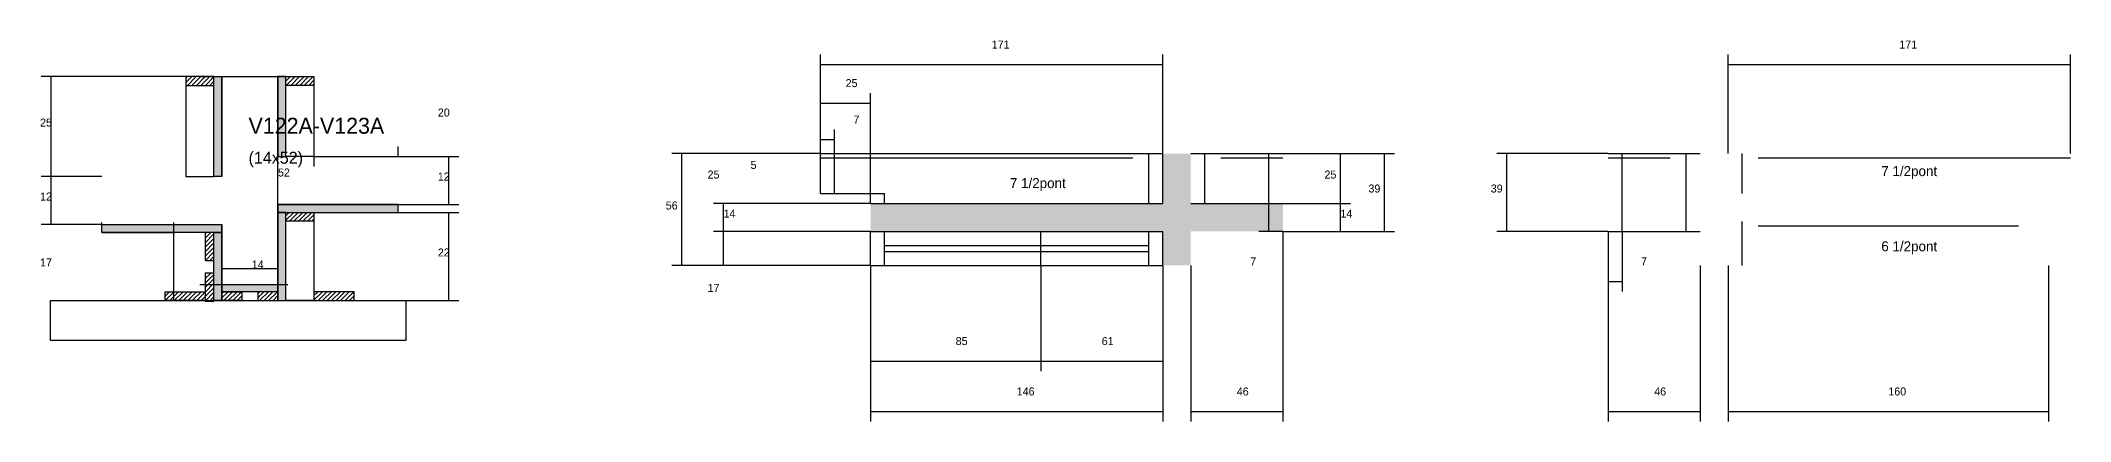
# Model space of a CAD drawing. Header units: metres. Extents: x 926 to 2807, y -5709 to -5516.
# Drawn here: x 1792 to 2807, y -5709 to -5518 of the extents above; entities that cross this region are included whole.
import ezdxf

# ---------------------------------------------------------------- set-up
doc = ezdxf.new("R2010")
doc.units = ezdxf.units.M
for name, color, linetype in [('COTA', 4, 'Continuous'), ('Cota Seção (2x)', 4, 'Continuous'), ('Hachura', 253, 'Continuous'), ('Madeira', 126, 'Continuous'), ('NOMENCLATURA', 7, 'Continuous'), ('Painéis', 200, 'Continuous'), ('SARR_2.2x7', 40, 'Continuous'), ('Texto Seção', 7, 'Continuous')]:
    doc.layers.add(name, color=color, linetype=linetype)

msp = doc.modelspace()

# ---------------------------------------------------------------- hatches: boundary and pattern name
at = {"layer": 'COTA'}
h = msp.add_hatch(dxfattribs=at)
h.set_pattern_fill('AR-CONC', scale=0.03)
h.paths.add_polyline_path([(2207, -5600), (2207, -5614), (2353, -5614), (2353, -5631), (2367, -5631), (2367, -5614), (2413, -5614), (2413, -5600), (2367, -5600), (2367, -5575), (2353, -5575), (2353, -5600)])
at = {"layer": 'Hachura'}
h = msp.add_hatch(dxfattribs=at)
h.set_pattern_fill('ANSI31', scale=0.5)
h.paths.add_polyline_path([(1878.8, -5540.9), (1878.8, -5536.5), (1878.8, -5536.5), (1864.8, -5536.5), (1864.8, -5536.5), (1864.8, -5540.9), (1864.8, -5540.9), (1878.8, -5540.9)])
h = msp.add_hatch(color=8, dxfattribs=at)
h.dxf.hatch_style = 1
h.paths.add_polyline_path([(1878.8, -5536.5), (1882.8, -5536.5), (1882.8, -5586.5), (1878.8, -5586.5)])
h = msp.add_hatch(color=8, dxfattribs=at)
h.dxf.hatch_style = 1
h.paths.add_polyline_path([(1914.8, -5536.5), (1910.8, -5536.5), (1910.8, -5536.5), (1910.8, -5576.5), (1910.8, -5576.5), (1914.8, -5576.5), (1914.8, -5576.5), (1914.8, -5536.5)])
h = msp.add_hatch(dxfattribs=at)
h.set_pattern_fill('ANSI31', scale=0.5)
h.paths.add_polyline_path([(1914.8, -5540.9), (1914.8, -5536.5), (1914.8, -5536.5), (1928.8, -5536.5), (1928.8, -5536.5), (1928.8, -5540.9), (1928.8, -5540.9), (1914.8, -5540.9)])
h = msp.add_hatch(color=8, dxfattribs=at)
h.dxf.hatch_style = 1
h.paths.add_polyline_path([(1970.8, -5604.5), (1970.8, -5600.5), (1970.8, -5600.5), (1910.8, -5600.5), (1910.8, -5600.5), (1910.8, -5604.5), (1910.8, -5604.5), (1970.8, -5604.5)])
h = msp.add_hatch(color=8, dxfattribs=at)
h.dxf.hatch_style = 1
h.paths.add_polyline_path([(1914.8, -5604.5), (1910.8, -5604.5), (1910.8, -5604.5), (1910.8, -5640.5), (1910.8, -5640.5), (1910.8, -5648.5), (1910.8, -5648.5), (1914.8, -5648.5), (1914.8, -5648.5), (1914.8, -5604.5)])
h = msp.add_hatch(dxfattribs=at)
h.set_pattern_fill('ANSI31', scale=0.5)
h.paths.add_polyline_path([(1914.8, -5608.9), (1914.8, -5604.5), (1914.8, -5604.5), (1928.8, -5604.5), (1928.8, -5604.5), (1928.8, -5608.9), (1928.8, -5608.9), (1914.8, -5608.9)])
h = msp.add_hatch(color=8, dxfattribs=at)
h.dxf.hatch_style = 1
h.paths.add_polyline_path([(1822.8, -5614.5), (1822.8, -5610.5), (1822.8, -5610.5), (1882.8, -5610.5), (1882.8, -5610.5), (1882.8, -5614.5), (1882.8, -5614.5), (1822.8, -5614.5)])
h = msp.add_hatch(dxfattribs=at)
h.set_pattern_fill('ANSI31', scale=0.5)
h.paths.add_polyline_path([(1874.4, -5628.5), (1878.8, -5628.5), (1878.8, -5628.5), (1878.8, -5614.5), (1878.8, -5614.5), (1874.4, -5614.5), (1874.4, -5614.5), (1874.4, -5628.5)])
h = msp.add_hatch(color=8, dxfattribs=at)
h.dxf.hatch_style = 1
h.paths.add_polyline_path([(1878.8, -5614.5), (1882.8, -5614.5), (1882.8, -5640.5), (1882.8, -5648.5), (1878.8, -5648.5)])
h = msp.add_hatch(dxfattribs=at)
h.set_pattern_fill('ANSI31', scale=0.5)
h.paths.add_polyline_path([(1874.4, -5648.8), (1878.8, -5648.8), (1878.8, -5648.8), (1878.8, -5634.8), (1878.8, -5634.8), (1874.4, -5634.8), (1874.4, -5634.8), (1874.4, -5648.8)])
h = msp.add_hatch(dxfattribs=at)
h.set_pattern_fill('ANSI31', scale=0.5)
h.paths.add_polyline_path([(1854.4, -5648.5), (1854.4, -5644.1), (1854.4, -5644.1), (1874.4, -5644.1), (1874.4, -5644.1), (1874.4, -5648.5), (1874.4, -5648.5), (1854.4, -5648.5)])
h = msp.add_hatch(color=8, dxfattribs=at)
h.dxf.hatch_style = 1
h.paths.add_polyline_path([(1882.8, -5644.1), (1882.8, -5640.5), (1882.8, -5640.5), (1910.8, -5640.5), (1910.8, -5640.5), (1910.8, -5644.1), (1910.8, -5644.1), (1882.8, -5644.1)])
h = msp.add_hatch(dxfattribs=at)
h.set_pattern_fill('ANSI31', scale=0.5)
h.paths.add_polyline_path([(1882.8, -5648.5), (1882.8, -5644.1), (1882.8, -5644.1), (1892.8, -5644.1), (1892.8, -5644.1), (1892.8, -5648.5), (1892.8, -5648.5), (1882.8, -5648.5)])
h = msp.add_hatch(dxfattribs=at)
h.set_pattern_fill('ANSI31', scale=0.5)
h.paths.add_polyline_path([(1910.8, -5648.5), (1910.8, -5644.1), (1910.8, -5644.1), (1900.8, -5644.1), (1900.8, -5644.1), (1900.8, -5648.5), (1900.8, -5648.5), (1910.8, -5648.5)])
h = msp.add_hatch(dxfattribs=at)
h.set_pattern_fill('ANSI31', scale=0.5)
h.paths.add_polyline_path([(1948.8, -5648.5), (1948.8, -5644.1), (1948.8, -5644.1), (1928.8, -5644.1), (1928.8, -5644.1), (1928.8, -5648.5), (1928.8, -5648.5), (1948.8, -5648.5)])

# ---------------------------------------------------------------- linework, layer by layer
at = {"layer": 'COTA'}
for p, q in [((2182, -5575), (2182, -5525.5)), ((2353, -5575), (2353, -5525.5)), ((2635.6, -5575), (2635.6, -5525.5)), ((2806.6, -5575), (2806.6, -5525.5)), ((1864.8, -5536.5), (1792.4, -5536.5)), ((1797.4, -5586.5), (1797.4, -5536.5)), ((1928.8, -5536.5), (1928.8, -5581.5)), ((2182, -5530.5), (2353, -5530.5)), ((2635.6, -5530.5), (2806.6, -5530.5)), ((2182, -5575), (2182, -5544.8)), ((2207, -5595), (2207, -5544.8)), ((2182, -5549.8), (2207, -5549.8)), ((2182, -5575), (2182, -5563)), ((2182, -5568), (2189, -5568)), ((2189, -5575), (2189, -5563)), ((1928.8, -5576.5), (1970.8, -5576.5)), ((1970.8, -5576.5), (1970.8, -5571.5)), ((1970.8, -5576.5), (2001.2, -5576.5)), ((1996.2, -5600.5), (1996.2, -5576.5)), ((2182, -5575), (2107.6, -5575)), ((2112.6, -5631), (2112.6, -5575)), ((2182, -5575), (2182, -5570)), ((2182, -5575), (2207, -5575)), ((2207, -5600), (2207, -5570)), ((2413, -5575), (2446.8, -5575)), ((2413, -5575), (2468.8, -5575)), ((2441.8, -5600), (2441.8, -5575)), ((2463.8, -5614), (2463.8, -5575)), ((2575.6, -5575), (2519.9, -5575)), ((2524.9, -5614), (2524.9, -5575)), ((1822.8, -5586.5), (1792.4, -5586.5)), ((1822.8, -5586.5), (1792.4, -5586.5)), ((1797.4, -5610.5), (1797.4, -5586.5)), ((2182, -5595), (2182, -5590)), ((2182, -5595), (2207, -5595)), ((2207, -5600), (2207, -5590)), ((1822.8, -5614.5), (1822.8, -5609.5)), ((1858.8, -5648.5), (1858.8, -5609.5)), ((1970.8, -5600.5), (2001.2, -5600.5)), ((1970.8, -5604.5), (2001.2, -5604.5)), ((1996.2, -5648.5), (1996.2, -5604.5)), ((2207, -5600), (2128.5, -5600)), ((2133.5, -5614), (2133.5, -5600)), ((2406, -5614), (2406, -5600)), ((2406, -5600), (2411, -5600)), ((2413, -5600), (2446.8, -5600)), ((2413, -5600), (2446.8, -5600)), ((2441.8, -5614), (2441.8, -5600)), ((1822.8, -5610.5), (1792.4, -5610.5)), ((1822.8, -5614.5), (1858.8, -5614.5)), ((2207, -5614), (2128.5, -5614)), ((2207, -5614), (2128.5, -5614)), ((2133.5, -5631), (2133.5, -5614)), ((2413, -5614), (2401, -5614)), ((2413, -5614), (2446.8, -5614)), ((2413, -5614), (2468.8, -5614)), ((2413, -5614), (2413, -5709)), ((2575.6, -5614), (2519.9, -5614)), ((2575.6, -5614), (2575.6, -5709)), ((2575.6, -5614), (2575.6, -5644)), ((2582.6, -5614), (2582.6, -5644)), ((2207, -5631), (2107.6, -5631)), ((2207, -5631), (2128.5, -5631)), ((2207, -5631), (2207, -5683.8)), ((2207, -5631), (2207, -5709)), ((2292, -5631), (2292, -5683.8)), ((2292, -5631), (2292, -5683.8)), ((2353, -5631), (2353, -5683.8)), ((2353, -5631), (2353, -5709)), ((2367, -5631), (2367, -5709)), ((2575.6, -5639), (2582.6, -5639)), ((2621.6, -5631), (2621.6, -5709)), ((2635.6, -5631), (2635.6, -5709)), ((2795.6, -5631), (2795.6, -5709)), ((1938.3, -5648.5), (2001.2, -5648.5)), ((2207, -5678.8), (2292, -5678.8)), ((2292, -5678.8), (2353, -5678.8)), ((2207, -5704), (2353, -5704)), ((2367, -5704), (2413, -5704)), ((2575.6, -5704), (2621.6, -5704)), ((2635.6, -5704), (2795.6, -5704))]:
    msp.add_line(p, q, dxfattribs=at)
at = {"layer": 'Cota Seção (2x)'}
for p, q in [((1871.8, -5536.5), (1915.8, -5536.5)), ((1910.8, -5640.5), (1910.8, -5536.5)), ((1882.8, -5648.5), (1882.8, -5627.5)), ((1910.8, -5648.5), (1910.8, -5627.5)), ((1882.8, -5632.5), (1910.8, -5632.5)), ((1871.8, -5640.5), (1915.8, -5640.5))]:
    msp.add_line(p, q, dxfattribs=at)
at = {"layer": 'Madeira'}
for points in [[(1878.8, -5540.9), (1878.8, -5536.5), (1864.8, -5536.5), (1864.8, -5540.9)], [(1878.8, -5536.5), (1864.8, -5536.5), (1864.8, -5586.5), (1878.8, -5586.5)], [(1914.8, -5540.9), (1914.8, -5536.5), (1928.8, -5536.5), (1928.8, -5540.9)], [(1914.8, -5536.5), (1928.8, -5536.5), (1928.8, -5576.5), (1914.8, -5576.5)], [(1914.8, -5608.9), (1914.8, -5604.5), (1928.8, -5604.5), (1928.8, -5608.9)], [(1914.8, -5604.5), (1928.8, -5604.5), (1928.8, -5648.5), (1914.8, -5648.5)], [(1874.4, -5628.5), (1878.8, -5628.5), (1878.8, -5614.5), (1874.4, -5614.5)], [(1874.4, -5648.8), (1878.8, -5648.8), (1878.8, -5634.8), (1874.4, -5634.8)], [(1974.7, -5668.5), (1797.1, -5668.5), (1797.1, -5648.5), (1974.7, -5648.5)], [(1854.4, -5648.5), (1854.4, -5644.1), (1874.4, -5644.1), (1874.4, -5648.5)], [(1882.8, -5648.5), (1882.8, -5644.1), (1892.8, -5644.1), (1892.8, -5648.5)], [(1910.8, -5648.5), (1910.8, -5644.1), (1900.8, -5644.1), (1900.8, -5648.5)], [(1948.8, -5648.5), (1948.8, -5644.1), (1928.8, -5644.1), (1928.8, -5648.5)]]:
    msp.add_lwpolyline(points, close=True, dxfattribs=at)
at = {"layer": 'Painéis'}
for p, q in [((1882.8, -5586.5), (1882.8, -5536.5)), ((1910.8, -5576.5), (1910.8, -5536.5)), ((2182, -5575), (2353, -5575)), ((2182, -5595), (2182, -5575)), ((2353, -5600), (2353, -5575)), ((2367, -5575), (2413, -5575)), ((2575.6, -5575), (2621.6, -5575)), ((2182, -5595), (2207, -5595)), ((2207, -5600), (2207, -5595)), ((1910.8, -5600.5), (1970.8, -5600.5)), ((1910.8, -5604.5), (1910.8, -5600.5)), ((1910.8, -5648.5), (1910.8, -5604.5)), ((1970.8, -5604.5), (1970.8, -5600.5)), ((2207, -5600), (2353, -5600)), ((2367, -5600), (2413, -5600)), ((1822.8, -5610.5), (1882.8, -5610.5)), ((1822.8, -5614.5), (1822.8, -5610.5)), ((1882.8, -5614.5), (1882.8, -5610.5)), ((1882.8, -5648.5), (1882.8, -5614.5)), ((2207, -5614), (2353, -5614)), ((2207, -5631), (2207, -5614)), ((2292, -5631), (2292, -5614)), ((2353, -5631), (2353, -5614)), ((2575.6, -5614), (2621.6, -5614)), ((2207, -5631), (2353, -5631)), ((1882.8, -5640.5), (1910.8, -5640.5)), ((1882.8, -5644.1), (1882.8, -5640.5)), ((1910.8, -5644.1), (1910.8, -5640.5))]:
    msp.add_line(p, q, dxfattribs=at)
for points in [[(1878.8, -5536.5), (1882.8, -5536.5), (1882.8, -5586.5), (1878.8, -5586.5)], [(1914.8, -5536.5), (1910.8, -5536.5), (1910.8, -5576.5), (1914.8, -5576.5)], [(1970.8, -5604.5), (1970.8, -5600.5), (1910.8, -5600.5), (1910.8, -5604.5)], [(1914.8, -5604.5), (1910.8, -5604.5), (1910.8, -5648.5), (1914.8, -5648.5)], [(1822.8, -5614.5), (1822.8, -5610.5), (1882.8, -5610.5), (1882.8, -5614.5)], [(1878.8, -5614.5), (1882.8, -5614.5), (1882.8, -5648.5), (1878.8, -5648.5)], [(1882.8, -5644.1), (1882.8, -5640.5), (1910.8, -5640.5), (1910.8, -5644.1)]]:
    msp.add_lwpolyline(points, close=True, dxfattribs=at)
at = {"layer": 'SARR_2.2x7'}
for p, q in [((2182, -5577.2), (2338, -5577.2)), ((2189, -5595), (2189, -5575)), ((2346, -5600), (2346, -5575)), ((2374, -5600), (2374, -5575)), ((2382, -5577.2), (2413, -5577.2)), ((2406, -5600), (2406, -5575)), ((2575.6, -5577.2), (2606.6, -5577.2)), ((2582.6, -5614), (2582.6, -5575)), ((2614.6, -5614), (2614.6, -5575)), ((2642.6, -5595), (2642.6, -5575)), ((2650.6, -5577.2), (2806.6, -5577.2)), ((2207, -5595), (2214, -5595)), ((2214, -5600), (2214, -5595)), ((2642.6, -5631), (2642.6, -5609)), ((2214, -5631), (2214, -5614)), ((2346, -5631), (2346, -5614)), ((2650.6, -5611.2), (2780.6, -5611.2)), ((2214, -5621), (2292, -5621)), ((2214, -5624), (2292, -5624)), ((2292, -5621), (2346, -5621)), ((2292, -5624), (2346, -5624))]:
    msp.add_line(p, q, dxfattribs=at)

# ---------------------------------------------------------------- texts
at = {"layer": 'COTA'}
for s, p in [('171', (2267.5, -5522.5)), ('171', (2721.1, -5522.5)), ('25', (2194.5, -5541.8)), ('25', (1791.9, -5561.5)), ('20', (1990.7, -5556.5)), ('7', (2198.4, -5560)), ('5', (2147, -5582.7)), ('12', (1990.7, -5588.5)), ('25', (2125.5, -5587.5)), ('25', (2433.8, -5587.5)), ('12', (1791.9, -5598.5)), ('56', (2104.6, -5603)), ('39', (2455.8, -5594.5)), ('39', (2516.9, -5594.5)), ('14', (2133.5, -5607)), ('14', (2441.8, -5607)), ('17', (1791.9, -5631.5)), ('22', (1990.7, -5626.5)), ('7', (2396.7, -5631)), ('7', (2592, -5631)), ('17', (2125.5, -5644.2)), ('85', (2249.5, -5670.8)), ('61', (2322.5, -5670.8)), ('146', (2280, -5696)), ('46', (2390, -5696)), ('46', (2598.6, -5696)), ('160', (2715.6, -5696))]:
    msp.add_text(s, height=4, dxfattribs=at).set_placement(p)
at = {"layer": 'Cota Seção (2x)'}
for s, p in [('52', (1910.8, -5586.5)), ('14', (1897.7, -5632.5))]:
    msp.add_text(s, height=4, dxfattribs=at).set_placement(p)
at = {"layer": 'NOMENCLATURA'}
for s, p in [('7 1/2pont', (2276.6, -5592.3)), ('7 1/2pont', (2712.1, -5586.3)), ('6 1/2pont', (2712.1, -5623.9))]:
    msp.add_text(s, height=5, dxfattribs=at).set_placement(p)
at = {"layer": 'Texto Seção'}
for s, height, p in [('V122A-V123A', 8, (1896.1, -5565.1)), ('(14x52)', 6, (1896.1, -5580.1))]:
    msp.add_text(s, height=height, dxfattribs=at).set_placement(p)

doc.saveas('drawing.dxf')
